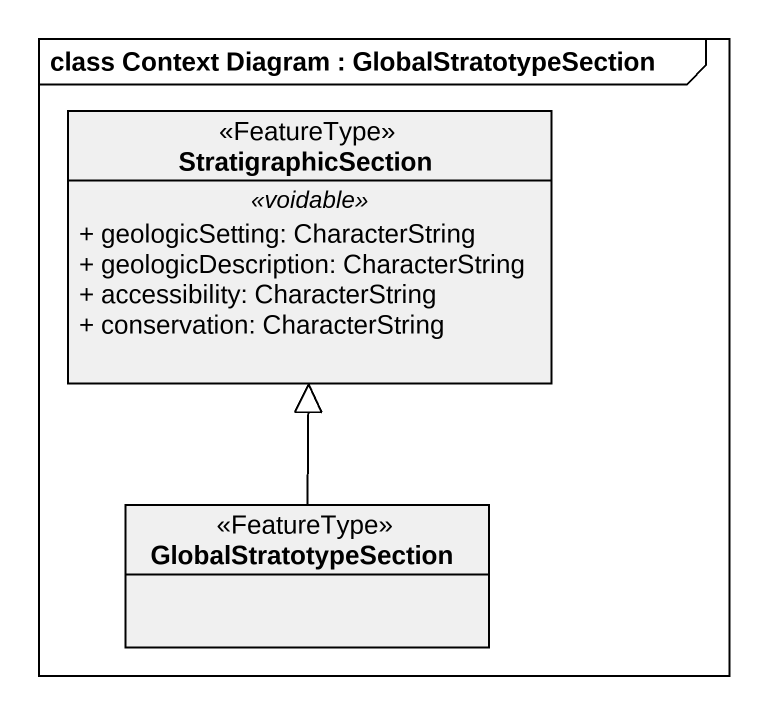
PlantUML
@startuml
mainframe class Context Diagram : GlobalStratotypeSection
hide circle
hide empty members
skinparam classAttributeIconSize 0
class StratigraphicSection <<FeatureType>> #F0F0F0 {
  .. <<voidable>> ..
  + geologicSetting: CharacterString
  + geologicDescription: CharacterString
  + accessibility: CharacterString
  + conservation: CharacterString
}
class GlobalStratotypeSection <<FeatureType>> #F0F0F0
GlobalStratotypeSection -up-|> StratigraphicSection
@enduml
